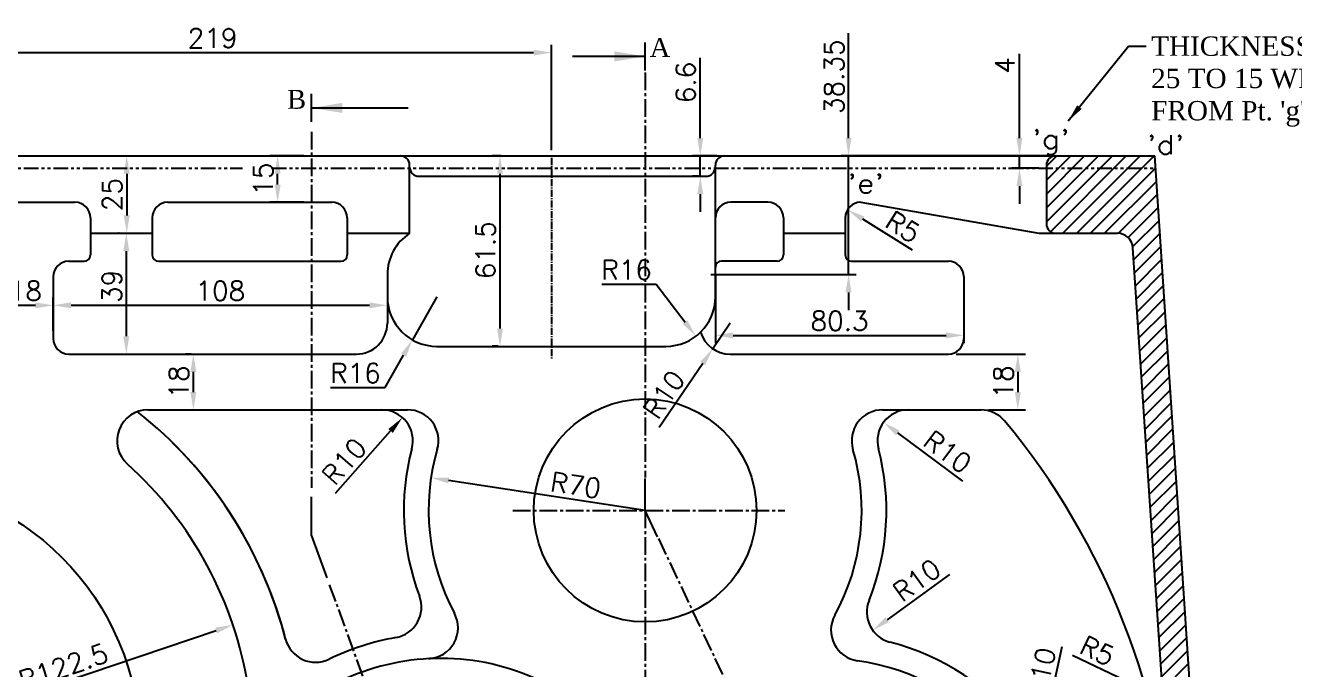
# Model space of a CAD drawing. Header units: millimetres. Extents: x -3508 to 12243, y -3609 to 4092.
# Drawn here: x 7399.9 to 7810.1, y 2927.8 to 3135.9 of the extents above; entities that cross this region are included whole.
import ezdxf

# ---------------------------------------------------------------- set-up
doc = ezdxf.new("R2010")
doc.units = ezdxf.units.MM
doc.header["$LTSCALE"] = 0.3
doc.header["$PDSIZE"] = -50
doc.linetypes.add('CENTER2', pattern=[28.575, 19.05, -3.175, 3.175, -3.175])
doc.linetypes.add('PHANTOM2', pattern=[31.75, 15.875, -3.175, 3.175, -3.175, 3.175, -3.175])
for name, color, linetype in [('center', 1, 'CENTER2'), ('CHAIN ...', 8, 'PHANTOM2'), ('ht', 6, 'Continuous')]:
    doc.layers.add(name, color=color, linetype=linetype)
doc.styles.add('ROMANTIC', font='romantic.ttf')
doc.styles.add('rs', font='romans.shx')
doc.styles.get("Standard").update_dxf_attribs({"font": 'romans.shx', "width": 1.2})
doc.dimstyles.new('ISO-25', dxfattribs={"dimscale": 2.5, "dimtxt": 2.5, "dimasz": 2.5, "dimexe": 0.7, "dimexo": 0.625, "dimtad": 1, "dimdec": 3, "dimlfac": -1, "dimzin": 9, "dimdsep": 46, "dimtxsty": 'Standard', "dimcen": 2.5, "dimclrd": 1, "dimclre": 1, "dimclrt": 7, "dimazin": 0, "dimtfac": 0.65, "dimtdec": 3, "dimtmove": 0, "dimatfit": 3, "dimfxl": 0, "dimtolj": 1, "dimarcsym": 0})
doc.dimstyles.new('sarab', dxfattribs={"dimscale": 3, "dimtxt": 2.5, "dimasz": 2.3, "dimexe": 1, "dimexo": 1, "dimtad": 1, "dimdec": 3, "dimdsep": 46, "dimtxsty": 'rs', "dimcen": 0, "dimclrd": 1, "dimclre": 1, "dimclrt": 7, "dimadec": 3, "dimazin": 2, "dimtfac": 1, "dimtdec": 3, "dimtmove": 0, "dimatfit": 3, "dimfxl": 0, "dimarcsym": 0})

# ---------------------------------------------------------------- blocks, each defined once
blk = doc.blocks.new('*D462')
at = {"color": 1, "lineweight": -2, "transparency": 16777216}
for p, q in [((7390.9, 3038.84), (7390.9, 3047.97)), ((7408.9, 3037.23), (7408.9, 3047.97)), ((7396.65, 3045.47), (7403.15, 3045.47))]:
    blk.add_line(p, q, dxfattribs=at)
at = {"color": 1, "transparency": 16777216}
for points in [[(7396.65, 3046.43), (7396.65, 3044.51), (7390.9, 3045.47)], [(7403.15, 3046.43), (7403.15, 3044.51), (7408.9, 3045.47)]]:
    blk.add_solid(points, dxfattribs=at)
at = {"layer": 'Defpoints', "color": 0, "transparency": 16777216}
for p in [(7408.9, 3045.47), (7390.9, 3036.34), (7408.9, 3034.73)]:
    blk.add_point(p, dxfattribs=at)
at = {"color": 7, "transparency": 16777216, "insert": (7399.9, 3050.16), "char_height": 6.25, "attachment_point": 5, "style": 'rs'}
blk.add_mtext('18', dxfattribs=at)
blk = doc.blocks.new('*D379')
at = {"color": 1, "lineweight": -2, "transparency": 16777216}
blk.add_line((7414.65, 3045.47), (7511.15, 3045.47), dxfattribs=at)
at = {"color": 1, "transparency": 16777216}
for points in [[(7414.65, 3046.43), (7414.65, 3044.51), (7408.9, 3045.47)], [(7511.15, 3046.43), (7511.15, 3044.51), (7516.9, 3045.47)]]:
    blk.add_solid(points, dxfattribs=at)
at = {"layer": 'Defpoints', "color": 0, "transparency": 16777216}
for p in [(7408.9, 3045.47), (7516.9, 3045.47), (7516.9, 3045.47)]:
    blk.add_point(p, dxfattribs=at)
at = {"color": 7, "transparency": 16777216, "insert": (7462.9, 3050.16), "char_height": 6.25, "attachment_point": 5, "style": 'rs'}
blk.add_mtext('108', dxfattribs=at)
blk = doc.blocks.new('*D465')
at = {"color": 1, "lineweight": -2, "transparency": 16777216}
for p, q in [((7432.66, 3087.98), (7432.66, 3074.48)), ((7423.4, 3068.73), (7435.16, 3068.73))]:
    blk.add_line(p, q, dxfattribs=at)
at = {"color": 1, "transparency": 16777216}
for points in [[(7431.7, 3087.98), (7433.62, 3087.98), (7432.66, 3093.73)], [(7431.7, 3074.48), (7433.62, 3074.48), (7432.66, 3068.73)]]:
    blk.add_solid(points, dxfattribs=at)
at = {"layer": 'Defpoints', "color": 0, "transparency": 16777216}
for p in [(7432.66, 3093.73), (7420.9, 3068.73), (7432.66, 3068.73)]:
    blk.add_point(p, dxfattribs=at)
at = {"color": 7, "transparency": 16777216, "insert": (7427.97, 3081.23), "char_height": 6.25, "attachment_point": 5, "rotation": 90, "style": 'rs'}
blk.add_mtext('25', dxfattribs=at)
blk = doc.blocks.new('*D466')
at = {"color": 1, "lineweight": -2, "transparency": 16777216}
for p, q in [((7453.44, 3029.73), (7451.69, 3029.73)), ((7454.19, 3017.48), (7454.19, 3023.98)), ((7442.02, 3011.73), (7456.69, 3011.73))]:
    blk.add_line(p, q, dxfattribs=at)
at = {"color": 1, "transparency": 16777216}
for points in [[(7453.23, 3023.98), (7455.14, 3023.98), (7454.19, 3029.73)], [(7453.23, 3017.48), (7455.14, 3017.48), (7454.19, 3011.73)]]:
    blk.add_solid(points, dxfattribs=at)
at = {"layer": 'Defpoints', "color": 0, "transparency": 16777216}
for p in [(7454.19, 3029.73), (7455.94, 3029.73), (7439.52, 3011.73)]:
    blk.add_point(p, dxfattribs=at)
at = {"color": 7, "transparency": 16777216, "insert": (7449.5, 3020.73), "char_height": 6.25, "attachment_point": 5, "rotation": 90, "style": 'rs'}
blk.add_mtext('18', dxfattribs=at)
blk = doc.blocks.new('*D467')
at = {"color": 1, "lineweight": -2, "transparency": 16777216}
for p, q in [((7665.94, 3099.48), (7665.94, 3133.35)), ((7730.4, 3093.73), (7663.44, 3093.73)), ((7665.94, 3055.38), (7665.94, 3093.73)), ((7621.4, 3055.38), (7668.44, 3055.38)), ((7665.94, 3049.63), (7665.94, 3043.88))]:
    blk.add_line(p, q, dxfattribs=at)
at = {"color": 1, "transparency": 16777216}
for points in [[(7664.98, 3099.48), (7666.9, 3099.48), (7665.94, 3093.73)], [(7664.98, 3049.63), (7666.9, 3049.63), (7665.94, 3055.38)]]:
    blk.add_solid(points, dxfattribs=at)
at = {"layer": 'Defpoints', "color": 0, "transparency": 16777216}
for p in [(7665.94, 3093.73), (7732.9, 3093.73), (7618.9, 3055.38)]:
    blk.add_point(p, dxfattribs=at)
at = {"color": 7, "transparency": 16777216, "insert": (7661.25, 3119.29), "char_height": 6.25, "attachment_point": 5, "rotation": 90, "style": 'rs'}
blk.add_mtext('38.35', dxfattribs=at)
blk = doc.blocks.new('*D380')
at = {"color": 1, "lineweight": -2, "transparency": 16777216}
for p, q in [((7553.7, 3093.73), (7550.79, 3093.73)), ((7553.29, 3087.98), (7553.29, 3037.98)), ((7552.73, 3032.23), (7550.79, 3032.23))]:
    blk.add_line(p, q, dxfattribs=at)
at = {"color": 1, "transparency": 16777216}
for points in [[(7552.33, 3087.98), (7554.25, 3087.98), (7553.29, 3093.73)], [(7552.33, 3037.98), (7554.25, 3037.98), (7553.29, 3032.23)]]:
    blk.add_solid(points, dxfattribs=at)
at = {"layer": 'Defpoints', "color": 0, "transparency": 16777216}
for p in [(7556.2, 3093.73), (7553.29, 3032.23), (7555.23, 3032.23)]:
    blk.add_point(p, dxfattribs=at)
at = {"color": 7, "transparency": 16777216, "insert": (7548.61, 3063.26), "char_height": 6.25, "attachment_point": 5, "rotation": 90, "style": 'rs'}
blk.add_mtext('61.5', dxfattribs=at)
blk = doc.blocks.new('*D468')
at = {"color": 1, "lineweight": -2, "transparency": 16777216}
for p, q in [((7721.18, 3099.48), (7721.18, 3126.72)), ((7730.4, 3093.73), (7718.68, 3093.73)), ((7721.18, 3089.73), (7721.18, 3093.73)), ((7727.4, 3089.73), (7718.68, 3089.73)), ((7721.18, 3083.98), (7721.18, 3078.23))]:
    blk.add_line(p, q, dxfattribs=at)
at = {"color": 1, "transparency": 16777216}
for points in [[(7720.22, 3099.48), (7722.14, 3099.48), (7721.18, 3093.73)], [(7720.22, 3083.98), (7722.14, 3083.98), (7721.18, 3089.73)]]:
    blk.add_solid(points, dxfattribs=at)
at = {"layer": 'Defpoints', "color": 0, "transparency": 16777216}
for p in [(7721.18, 3093.73), (7732.9, 3093.73), (7729.9, 3089.73)]:
    blk.add_point(p, dxfattribs=at)
at = {"color": 7, "transparency": 16777216, "insert": (7716.49, 3122.92), "char_height": 6.25, "attachment_point": 5, "rotation": 90, "style": 'rs'}
blk.add_mtext('4', dxfattribs=at)
blk = doc.blocks.new('*D469')
at = {"color": 1, "lineweight": -2, "transparency": 16777216}
for p, q in [((7356.65, 3127.07), (7564.15, 3127.07)), ((7569.9, 3095.56), (7569.9, 3129.57))]:
    blk.add_line(p, q, dxfattribs=at)
at = {"color": 1, "transparency": 16777216}
for points in [[(7356.65, 3128.02), (7356.65, 3126.11), (7350.9, 3127.07)], [(7564.15, 3128.02), (7564.15, 3126.11), (7569.9, 3127.07)]]:
    blk.add_solid(points, dxfattribs=at)
at = {"layer": 'Defpoints', "color": 0, "transparency": 16777216}
for p in [(7350.9, 3127.07), (7569.9, 3127.07), (7569.9, 3093.06)]:
    blk.add_point(p, dxfattribs=at)
at = {"color": 7, "transparency": 16777216, "insert": (7460.4, 3131.75), "char_height": 6.25, "attachment_point": 5, "style": 'rs'}
blk.add_mtext('219', dxfattribs=at)
blk = doc.blocks.new('*D470')
at = {"color": 1, "lineweight": -2, "transparency": 16777216}
for p, q in [((7622.9, 3055.23), (7622.9, 3033.27)), ((7703.2, 3052.23), (7703.2, 3033.27)), ((7628.65, 3035.77), (7697.45, 3035.77))]:
    blk.add_line(p, q, dxfattribs=at)
at = {"color": 1, "transparency": 16777216}
for points in [[(7628.65, 3036.73), (7628.65, 3034.81), (7622.9, 3035.77)], [(7697.45, 3036.73), (7697.45, 3034.81), (7703.2, 3035.77)]]:
    blk.add_solid(points, dxfattribs=at)
at = {"layer": 'Defpoints', "color": 0, "transparency": 16777216}
for p in [(7622.9, 3057.73), (7703.2, 3054.73), (7703.2, 3035.77)]:
    blk.add_point(p, dxfattribs=at)
at = {"color": 7, "transparency": 16777216, "insert": (7663.05, 3040.46), "char_height": 6.25, "attachment_point": 5, "style": 'rs'}
blk.add_mtext('80.3', dxfattribs=at)
blk = doc.blocks.new('*D471')
at = {"color": 1, "lineweight": -2, "transparency": 16777216}
blk.add_line((7600.2, 2979.23), (7536.69, 2988.93), dxfattribs=at)
at = {"color": 1, "transparency": 16777216}
blk.add_solid([(7536.83, 2989.87), (7536.54, 2987.98), (7531, 2989.79)], dxfattribs=at)
at = {"layer": 'Defpoints', "color": 0, "transparency": 16777216}
for p in [(7531, 2989.79), (7600.2, 2979.23)]:
    blk.add_point(p, dxfattribs=at)
at = {"color": 7, "transparency": 16777216, "insert": (7577.79, 2987.39), "char_height": 6.25, "attachment_point": 5, "rotation": 351.3175, "style": 'rs'}
blk.add_mtext('R70', dxfattribs=at)
blk = doc.blocks.new('*D473')
at = {"color": 1, "lineweight": -2, "transparency": 16777216}
blk.add_line((7350.9, 2903.23), (7461.55, 2940.48), dxfattribs=at)
at = {"color": 1, "transparency": 16777216}
blk.add_solid([(7461.24, 2941.39), (7461.85, 2939.57), (7467, 2942.32)], dxfattribs=at)
at = {"layer": 'Defpoints', "color": 0, "transparency": 16777216}
for p in [(7467, 2942.32), (7350.9, 2903.23)]:
    blk.add_point(p, dxfattribs=at)
at = {"color": 7, "transparency": 16777216, "insert": (7412.17, 2928.8), "char_height": 6.25, "attachment_point": 5, "rotation": 18.6092, "style": 'rs'}
blk.add_mtext('R122.5', dxfattribs=at)
blk = doc.blocks.new('*D476')
at = {"color": 1, "lineweight": -2, "transparency": 16777216}
for p, q in [((7700.7, 3029.73), (7723.16, 3029.73)), ((7720.66, 3023.98), (7720.66, 3017.48)), ((7711.21, 3011.73), (7723.16, 3011.73))]:
    blk.add_line(p, q, dxfattribs=at)
at = {"color": 1, "transparency": 16777216}
for points in [[(7719.7, 3023.98), (7721.62, 3023.98), (7720.66, 3029.73)], [(7719.7, 3017.48), (7721.62, 3017.48), (7720.66, 3011.73)]]:
    blk.add_solid(points, dxfattribs=at)
at = {"layer": 'Defpoints', "color": 0, "transparency": 16777216}
for p in [(7698.2, 3029.73), (7708.71, 3011.73), (7720.66, 3011.73)]:
    blk.add_point(p, dxfattribs=at)
at = {"color": 7, "transparency": 16777216, "insert": (7715.98, 3020.73), "char_height": 6.25, "attachment_point": 5, "rotation": 90, "style": 'rs'}
blk.add_mtext('18', dxfattribs=at)
blk = doc.blocks.new('*D507')
at = {"color": 1, "lineweight": -2, "transparency": 16777216}
for p, q in [((7430.16, 3068.73), (7430.02, 3068.73)), ((7432.52, 3062.98), (7432.52, 3035.48)), ((7416.4, 3029.73), (7435.02, 3029.73))]:
    blk.add_line(p, q, dxfattribs=at)
at = {"color": 1, "transparency": 16777216}
for points in [[(7431.56, 3062.98), (7433.48, 3062.98), (7432.52, 3068.73)], [(7431.56, 3035.48), (7433.48, 3035.48), (7432.52, 3029.73)]]:
    blk.add_solid(points, dxfattribs=at)
at = {"layer": 'Defpoints', "color": 0, "transparency": 16777216}
for p in [(7432.66, 3068.73), (7413.9, 3029.73), (7432.52, 3029.73)]:
    blk.add_point(p, dxfattribs=at)
at = {"color": 7, "transparency": 16777216, "insert": (7427.83, 3051.59), "char_height": 6.25, "attachment_point": 5, "rotation": 90, "style": 'rs'}
blk.add_mtext('39', dxfattribs=at)
blk = doc.blocks.new('*D508')
at = {"color": 1, "lineweight": -2, "transparency": 16777216}
for p, q in [((7489.88, 3093.73), (7478.93, 3093.73)), ((7481.43, 3084.48), (7481.43, 3087.98)), ((7489.88, 3078.73), (7478.93, 3078.73))]:
    blk.add_line(p, q, dxfattribs=at)
at = {"color": 1, "transparency": 16777216}
for points in [[(7480.47, 3087.98), (7482.39, 3087.98), (7481.43, 3093.73)], [(7480.47, 3084.48), (7482.39, 3084.48), (7481.43, 3078.73)]]:
    blk.add_solid(points, dxfattribs=at)
at = {"layer": 'Defpoints', "color": 0, "transparency": 16777216}
for p in [(7481.43, 3093.73), (7492.38, 3093.73), (7492.38, 3078.73)]:
    blk.add_point(p, dxfattribs=at)
at = {"color": 7, "transparency": 16777216, "insert": (7476.75, 3086.23), "char_height": 6.25, "attachment_point": 5, "rotation": 90, "style": 'rs'}
blk.add_mtext('15', dxfattribs=at)
blk = doc.blocks.new('*D509')
at = {"color": 1, "lineweight": -2, "transparency": 16777216}
for p, q in [((7618.02, 3099.48), (7618.02, 3125.38)), ((7623.4, 3093.73), (7615.52, 3093.73)), ((7618.02, 3087.13), (7618.02, 3093.73)), ((7617.4, 3087.13), (7615.52, 3087.13)), ((7618.02, 3081.38), (7618.02, 3075.63))]:
    blk.add_line(p, q, dxfattribs=at)
at = {"color": 1, "transparency": 16777216}
for points in [[(7617.06, 3099.48), (7618.98, 3099.48), (7618.02, 3093.73)], [(7617.06, 3081.38), (7618.98, 3081.38), (7618.02, 3087.13)]]:
    blk.add_solid(points, dxfattribs=at)
at = {"layer": 'Defpoints', "color": 0, "transparency": 16777216}
for p in [(7618.02, 3093.73), (7625.9, 3093.73), (7619.9, 3087.13)]:
    blk.add_point(p, dxfattribs=at)
at = {"color": 7, "transparency": 16777216, "insert": (7613.33, 3117.42), "char_height": 6.25, "attachment_point": 5, "rotation": 90, "style": 'rs'}
blk.add_mtext('6.6', dxfattribs=at)
blk = doc.blocks.new('*D511')
at = {"color": 1, "lineweight": -2, "transparency": 16777216}
blk.add_line((7686.65, 3063.28), (7670.54, 3073.33), dxfattribs=at)
at = {"color": 1, "transparency": 16777216}
blk.add_solid([(7671.04, 3074.14), (7670.03, 3072.52), (7665.66, 3076.37)], dxfattribs=at)
at = {"layer": 'Defpoints', "color": 0, "transparency": 16777216}
for p in [(7665.66, 3076.37), (7669.9, 3073.73)]:
    blk.add_point(p, dxfattribs=at)
at = {"color": 7, "transparency": 16777216, "insert": (7683.52, 3070.76), "char_height": 6.25, "attachment_point": 5, "rotation": 328.0472, "style": 'rs'}
blk.add_mtext('R5', dxfattribs=at)
blk = doc.blocks.new('*D512')
at = {"color": 1, "lineweight": -2, "transparency": 16777216}
blk.add_line((7702.91, 2988.64), (7681.86, 3004.26), dxfattribs=at)
at = {"color": 1, "transparency": 16777216}
blk.add_solid([(7682.43, 3005.03), (7681.29, 3003.49), (7677.24, 3007.68)], dxfattribs=at)
at = {"layer": 'Defpoints', "color": 0, "transparency": 16777216}
for p in [(7677.24, 3007.68), (7685.28, 3001.73)]:
    blk.add_point(p, dxfattribs=at)
at = {"color": 7, "transparency": 16777216, "insert": (7698, 2998.13), "char_height": 6.25, "attachment_point": 5, "rotation": 323.428, "style": 'rs'}
blk.add_mtext('R10', dxfattribs=at)
blk = doc.blocks.new('*D513')
at = {"color": 1, "lineweight": -2, "transparency": 16777216}
blk.add_line((7698.58, 2958.59), (7678.42, 2943.9), dxfattribs=at)
at = {"color": 1, "transparency": 16777216}
blk.add_solid([(7677.85, 2944.68), (7678.98, 2943.13), (7673.77, 2940.52)], dxfattribs=at)
at = {"layer": 'Defpoints', "color": 0, "transparency": 16777216}
for p in [(7681.85, 2946.41), (7673.77, 2940.52)]:
    blk.add_point(p, dxfattribs=at)
at = {"color": 7, "transparency": 16777216, "insert": (7688.06, 2956.73), "char_height": 6.25, "attachment_point": 5, "rotation": 36.0624, "style": 'rs'}
blk.add_mtext('R10', dxfattribs=at)
blk = doc.blocks.new('*D514')
at = {"color": 1, "lineweight": -2, "transparency": 16777216}
blk.add_line((7734.83, 2935.2), (7729.56, 2910.81), dxfattribs=at)
at = {"color": 1, "transparency": 16777216}
blk.add_solid([(7728.62, 2911.01), (7730.5, 2910.61), (7728.34, 2905.19)], dxfattribs=at)
at = {"layer": 'Defpoints', "color": 0, "transparency": 16777216}
for p in [(7730.46, 2914.97), (7728.34, 2905.19)]:
    blk.add_point(p, dxfattribs=at)
at = {"color": 7, "transparency": 16777216, "insert": (7728.22, 2926.8), "char_height": 6.25, "attachment_point": 5, "rotation": 77.8115, "style": 'rs'}
blk.add_mtext('R10', dxfattribs=at)
blk = doc.blocks.new('*D515')
at = {"color": 1, "lineweight": -2, "transparency": 16777216}
blk.add_line((7738.33, 2932.51), (7755.48, 2924.35), dxfattribs=at)
at = {"color": 1, "transparency": 16777216}
blk.add_solid([(7755.89, 2925.22), (7755.07, 2923.49), (7760.67, 2921.88)], dxfattribs=at)
at = {"layer": 'Defpoints', "color": 0, "transparency": 16777216}
for p in [(7756.16, 2924.03), (7760.67, 2921.88)]:
    blk.add_point(p, dxfattribs=at)
at = {"color": 7, "transparency": 16777216, "insert": (7746.32, 2933.9), "char_height": 6.25, "attachment_point": 5, "rotation": 334.5711, "style": 'rs'}
blk.add_mtext('R5', dxfattribs=at)
blk = doc.blocks.new('*D516')
at = {"color": 1, "lineweight": -2, "transparency": 16777216}
for p, q in [((7627.66, 3039.73), (7622.04, 3031.46)), ((7618.81, 3026.7), (7604.78, 3006.07))]:
    blk.add_line(p, q, dxfattribs=at)
at = {"color": 1, "transparency": 16777216}
blk.add_solid([(7618.01, 3027.24), (7619.6, 3026.16), (7622.04, 3031.46)], dxfattribs=at)
at = {"layer": 'Defpoints', "color": 0, "transparency": 16777216}
for p in [(7627.66, 3039.73), (7622.04, 3031.46)]:
    blk.add_point(p, dxfattribs=at)
at = {"color": 7, "transparency": 16777216, "insert": (7606.3, 3016.65), "char_height": 6.25, "attachment_point": 5, "rotation": 55.7832, "style": 'rs'}
blk.add_mtext('R10', dxfattribs=at)
blk = doc.blocks.new('*D517')
at = {"color": 1, "lineweight": -2, "transparency": 16777216}
blk.add_line((7500.12, 2984.78), (7517.94, 3004.91), dxfattribs=at)
at = {"color": 1, "transparency": 16777216}
blk.add_solid([(7517.23, 3005.54), (7518.66, 3004.27), (7521.75, 3009.21)], dxfattribs=at)
at = {"layer": 'Defpoints', "color": 0, "transparency": 16777216}
for p in [(7521.75, 3009.21), (7515.13, 3001.73)]:
    blk.add_point(p, dxfattribs=at)
at = {"color": 7, "transparency": 16777216, "insert": (7502.97, 2995.07), "char_height": 6.25, "attachment_point": 5, "rotation": 48.4774, "style": 'rs'}
blk.add_mtext('R10', dxfattribs=at)
blk = doc.blocks.new('*D598')
at = {"color": 1, "lineweight": -2, "transparency": 16777216}
for p, q in [((7532.9, 3048.23), (7524.97, 3034.33)), ((7516.17, 3018.92), (7522.12, 3029.34)), ((7498.53, 3018.92), (7516.17, 3018.92))]:
    blk.add_line(p, q, dxfattribs=at)
at = {"color": 1, "transparency": 16777216}
blk.add_solid([(7521.28, 3029.81), (7522.95, 3028.86), (7524.97, 3034.33)], dxfattribs=at)
at = {"layer": 'Defpoints', "color": 0, "transparency": 16777216}
for p in [(7532.9, 3048.23), (7524.97, 3034.33)]:
    blk.add_point(p, dxfattribs=at)
at = {"color": 7, "transparency": 16777216, "insert": (7506.57, 3023.6), "char_height": 6.25, "attachment_point": 5, "style": 'rs'}
blk.add_mtext('R16', dxfattribs=at)
blk = doc.blocks.new('_DatumFilled')
at = {"color": 0, "linetype": 'ByBlock'}
blk.add_solid([(0, 0.577), (-1, 0), (0, -0.577)], dxfattribs=at)
blk = doc.blocks.new('*D599')
at = {"color": 1, "lineweight": -2, "transparency": 16777216}
for p, q in [((7586.18, 3052.28), (7603.81, 3052.28)), ((7603.81, 3052.28), (7613.11, 3040.07))]:
    blk.add_line(p, q, dxfattribs=at)
at = {"color": 1, "transparency": 16777216}
blk.add_solid([(7613.87, 3040.65), (7612.34, 3039.49), (7616.59, 3035.49)], dxfattribs=at)
at = {"layer": 'Defpoints', "color": 0, "transparency": 16777216}
for p in [(7606.9, 3048.23), (7616.59, 3035.49)]:
    blk.add_point(p, dxfattribs=at)
at = {"color": 7, "transparency": 16777216, "insert": (7594.22, 3056.97), "char_height": 6.25, "attachment_point": 5, "style": 'rs'}
blk.add_mtext('R16', dxfattribs=at)

msp = doc.modelspace()

# ---------------------------------------------------------------- hatches: boundary and pattern name
at = {"layer": 'ht'}
h = msp.add_hatch(dxfattribs=at)
h.set_pattern_fill('ANSI31', color=256, style=0)
h.set_pattern_definition([(45, (42.287, 3000.05), (-2.245064, 2.245064), [])])
h.paths.add_polyline_path([(7234.4005, 3093.7266), (7199.9005, 3093.7266), (7199.2655, 3089.7266), (7237.2289, 3089.7266, 0.51763809)])
h.paths.add_polyline_path([(7180.9005, 2903.2266), (7171.9005, 2903.2266, 0.20797646), (7228.8108, 2772.3254), (7228.8108, 2772.3254, 0.1898796), (7350.9005, 2724.2266), (7350.9005, 2724.2266), (7350.9005, 2733.2266, -0.41421357)])
h.paths.add_polyline_path([(7203.7059, 3060.2944, -0.36881883), (7213.5822, 3068.7266), (7234.4005, 3068.7266), (7235.6338, 3068.9918, 0.29491517), (7237.4005, 3071.7266), (7237.4005, 3089.7266), (7199.2655, 3089.7266), (7174.1142, 2931.291, 0.03937884), (7171.9005, 2903.2266), (7180.9005, 2903.2266, -0.03937884), (7183.0029, 2929.8799)])
h.paths.add_polyline_path([(7658.1505, 2748.3362), (7654.9005, 2748.1741), (7654.9005, 2739.1629), (7658.1505, 2739.325)])
h.paths.add_polyline_path([(7654.9005, 2748.1741), (7534.1505, 2742.153), (7534.1505, 2733.1418), (7654.9005, 2739.1629)])
h.paths.add_polyline_path([(7534.1505, 2742.153), (7359.3669, 2733.4375, -0.01245641), (7350.9005, 2733.2266), (7350.9005, 2724.2266, 0.01245641), (7359.8151, 2724.4487), (7534.1505, 2733.1418)])
h.paths.add_polyline_path([(7779.8789, 2858.7266, -0.99461568), (7779.8789, 2859.2266), (7779.8789, 2869.6122), (7777.6323, 2903.2266), (7768.6122, 2903.2266), (7770.8789, 2869.3117), (7770.8789, 2868.5331, -0.00003626), (7770.8806, 2868.4988, 0.00003626), (7770.8789, 2868.5331), (7770.8789, 2769.1794, -0.39969488), (7755.6757, 2753.1992), (7663.7902, 2748.6174, -0.00005325), (7663.7661, 2748.6162), (7658.1505, 2748.3362), (7658.1505, 2739.325), (7756.124, 2744.2104, 0.39969488), (7779.8789, 2769.1794)])
h.paths.add_polyline_path([(7765.1678, 3089.7266), (7729.9005, 3089.7266), (7729.9005, 3071.7266, 0.41421356), (7732.9005, 3068.7266), (7752.8743, 3068.7266, -0.3947998), (7757.8631, 3064.06), (7768.6122, 2903.2266), (7777.6323, 2903.2266)])
h.paths.add_polyline_path([(7765.1631, 3089.7266), (7764.9005, 3093.7266), (7732.9005, 3093.7266, 0.41421356), (7729.9005, 3090.7266), (7729.9005, 3089.7266)])
h.paths.add_polyline_path([(7218.15, 3074.6046), (7218.15, 3087.8486), (7227.525, 3087.8486), (7227.525, 3074.6046)], flags=24)

# ---------------------------------------------------------------- linework, layer by layer
at = {"color": 60}
for p, q in [((7600.2005, 3121.3339), (7600.2005, 3130.3508)), ((7492.3843, 3104.6994), (7492.3843, 3113.7163)), ((7600.2005, 2979.2266), (7600.2005, 2989.5269)), ((7492.3843, 2971.0237), (7492.3843, 2983.609)), ((7604.2338, 2970.6832), (7600.2005, 2979.2266)), ((7492.3843, 2971.0237), (7497.3278, 2957.4656))]:
    msp.add_line(p, q, dxfattribs=at)
for p, q in [((7199.9005, 3093.7266), (7764.9005, 3093.7266)), ((7779.8789, 2869.6122), (7764.9005, 3093.7266)), ((7524.0813, 3068.7266), (7524.0813, 3090.7266)), ((7622.9005, 3048.2266), (7622.9005, 3090.7266)), ((7729.9005, 3090.7266), (7729.9005, 3071.7266)), ((7527.0813, 3087.1266), (7619.9005, 3087.1266)), ((7345.9005, 3078.7266), (7415.9005, 3078.7266)), ((7445.9005, 3078.7266), (7498.9005, 3078.7266)), ((7639.9005, 3078.7266), (7627.9005, 3078.7266)), ((7669.9005, 3078.7266), (7727.4799, 3068.7266)), ((7420.9005, 3073.7266), (7420.9005, 3061.7266)), ((7440.9005, 3073.7266), (7440.9005, 3061.7266)), ((7503.9005, 3073.7266), (7503.9005, 3061.7266)), ((7644.9005, 3073.7266), (7644.9005, 3061.7266)), ((7664.9005, 3073.7266), (7664.9005, 3061.7266)), ((7420.9005, 3068.7266), (7440.9005, 3068.7266)), ((7503.9005, 3068.7266), (7524.0813, 3068.7266)), ((7644.9005, 3068.7266), (7664.9005, 3068.7266)), ((7727.4799, 3068.7266), (7752.8743, 3068.7266)), ((7770.8789, 2869.3117), (7757.8631, 3064.06)), ((7413.9005, 3059.7266), (7418.9005, 3059.7266)), ((7442.9005, 3059.7266), (7501.9005, 3059.7266)), ((7642.9005, 3059.7266), (7624.9005, 3059.7266)), ((7666.9005, 3059.7266), (7698.2005, 3059.7266)), ((7408.9005, 3054.7266), (7408.9005, 3034.7266)), ((7516.9005, 3055.3766), (7516.9005, 3039.7266)), ((7703.2005, 3054.7266), (7703.2005, 3034.7266)), ((7532.9005, 3032.2266), (7606.9005, 3032.2266)), ((7413.9005, 3029.7266), (7506.9005, 3029.7266)), ((7627.6629, 3029.7266), (7698.2005, 3029.7266)), ((7439.5233, 3011.7266), (7523.4297, 3011.7266)), ((7676.9712, 3011.7266), (7708.7089, 3011.7266))]:
    msp.add_line(p, q)
for centre, radius in [((7600.2005, 2979.2266), 36), ((7350.9005, 2903.2266), 86)]:
    msp.add_circle(centre, radius)
for centre, radius, start, end in [((7521.0813, 3090.7266), 3, 0, 90), ((7625.9005, 3090.7266), 3, 90, 180), ((7732.9005, 3090.7266), 3, 90, 180), ((7527.0813, 3090.1266), 3, 180, 270), ((7619.9005, 3090.1266), 3, 270, 0), ((7415.9005, 3073.7266), 5, 0, 90), ((7445.9005, 3073.7266), 5, 90, 180), ((7498.9005, 3073.7266), 5, 0, 90), ((7627.9005, 3073.7266), 5, 90, 180), ((7639.9005, 3073.7266), 5, 0, 90), ((7669.9005, 3073.7266), 5, 90, 180), ((7532.9005, 3055.3766), 16, 123.449185, 180), ((7732.9005, 3071.7266), 3, 180, 270), ((7752.8743, 3063.7266), 5, 3.823613, 90), ((7418.9005, 3061.7266), 2, 270, 0), ((7442.9005, 3061.7266), 2, 180, 270), ((7501.9005, 3061.7266), 2, 270, 0), ((7642.9005, 3061.7266), 2, 270, 0), ((7666.9005, 3061.7266), 2, 180, 270), ((7413.9005, 3054.7266), 5, 90, 180), ((7624.9005, 3057.7266), 2, 90, 180), ((7698.2005, 3054.7266), 5, 0, 90), ((7532.9005, 3048.2266), 16, 180, 270), ((7606.9005, 3048.2266), 16, 270, 0), ((7506.9005, 3039.7266), 10, 270, 0), ((7627.6629, 3039.7266), 10, 197.014739, 270), ((7413.9005, 3034.7266), 5, 180, 270), ((7698.2005, 3034.7266), 5, 270, 0), ((7439.5233, 3001.7266), 10, 90, 228.021531), ((7350.9005, 2903.2266), 137.5, 14.522203, 51.698318), ((7515.1255, 3001.7266), 10, 345.18601, 90), ((7523.4297, 3001.7266), 10, 343.665177, 90), ((7676.9712, 3001.7266), 10, 90, 196.334823), ((7685.2754, 3001.7266), 10, 90, 194.81399), ((7708.7089, 3001.7266), 10, 39.747015, 90), ((7534.1505, 2856.5633), 237.0309, 2.894619, 39.747015), ((7350.9005, 2903.2266), 137.5, 14.522203, 48.021531), ((7600.2005, 2979.2266), 78, 165.18601, 200.751074), ((7600.2005, 2979.2266), 70, 163.665177, 208.249597), ((7600.2005, 2979.2266), 70, 331.136972, 16.334823), ((7600.2005, 2979.2266), 78, 338.101586, 14.81399), ((7350.9005, 2903.2266), 122.5, 8.791049, 48.021531), ((7517.9092, 2948.0474), 10, 280.05758, 20.751074), ((7681.851, 2946.4059), 10, 158.101586, 255.235649), ((7529.7289, 2941.3615), 10, 272.981755, 28.249597), ((7670.2626, 2940.6092), 10, 151.136972, 261.807734), ((7493.6879, 2940.213), 10, 194.522203, 295.790455), ((7534.1505, 2856.4766), 83, 100.05758, 115.790455), ((7658.1505, 2856.4766), 83, 38.969808, 75.235649), ((7534.1505, 2856.4766), 75, 29.926435, 127.978915), ((7658.1505, 2856.4766), 75, 39.822022, 81.807734)]:
    msp.add_arc(centre, radius, start, end)
at = {"layer": 'center'}
for p, q in [((7600.2005, 3120.6427), (7600.2005, 2989.8935)), ((7492.3843, 3101.4815), (7492.3843, 2986.5299)), ((7557.4741, 2979.2266), (7645.3157, 2979.2266)), ((7600.2005, 2979.2266), (7600.2005, 2919.6179)), ((7604.4789, 2970.1639), (7654.0862, 2865.0856)), ((7498.1332, 2955.2569), (7529.895, 2868.1475))]:
    msp.add_line(p, q, dxfattribs=at)
at = {"layer": 'center', "ltscale": 0.4}
msp.add_line((7569.9005, 3093.0637), (7569.9005, 3028.2556), dxfattribs=at)
at = {"layer": 'CHAIN ...'}
for p, q in [((7199.3876, 3089.7266), (7470.0549, 3089.7266)), ((7479.5577, 3089.7266), (7765.1631, 3089.7266))]:
    msp.add_line(p, q, dxfattribs=at)

# ---------------------------------------------------------------- texts
at = {"style": 'ROMANTIC'}
for s, p in [('A', (7601.6783, 3125.6872)), ('B', (7484.4859, 3108.9335))]:
    msp.add_text(s, height=6.1, dxfattribs=at).set_placement(p)
at = {"width": 1.2}
for s, p in [("'g'", (7725.1837, 3096.1155)), ("'d'", (7762.2589, 3094.2909)), ("'e'", (7665.4858, 3081.7548))]:
    msp.add_text(s, height=6.1, dxfattribs=at).set_placement(p)
at = {"color": 7, "insert": (7763.7495, 3132.2838), "char_height": 6.25, "attachment_point": 1, "style": 'ROMANTIC'}
msp.add_mtext("THICKNESS CHANGES FROM\\P25 TO 15 WITH CHAMFER\\PFROM Pt. 'g' to 'e'", dxfattribs=at)

# ---------------------------------------------------------------- dimensions: what is measured, and where the dimension line sits
for base, p1, p2, picture, middle in [((7569.9005, 3127.0662), (7350.9005, 3127.0662), (7569.9005, 3093.0637), '*D469', (7460.4005, 3131.7537)), ((7703.2005, 3035.7713), (7622.9005, 3057.7266), (7703.2005, 3054.7266), '*D470', (7663.0505, 3040.4588)), ((7408.9005, 3045.4698), (7390.9005, 3036.3423), (7408.9005, 3034.7266), '*D462', (7399.9005, 3050.1573)), ((7516.9005, 3045.4698), (7408.9005, 3045.4698), (7516.9005, 3045.4698), '*D379', (7462.9005, 3050.1573))]:
    dim = msp.add_linear_dim(base=base, p1=p1, p2=p2, dimstyle='sarab', override={"dimscale": 2.5, "dimdec": 2, "dimadec": 2, "dimtdec": 2, "dimatfit": 0})
    dim.commit()
    dim.dimension.update_dxf_attribs({"geometry": picture, "text_midpoint": middle})
for base, p1, p2, picture, middle in [((7665.9404, 3093.7266), (7618.9005, 3055.3766), (7732.9005, 3093.7266), '*D467', (7665.9404, 3119.2891)), ((7721.1825, 3093.7266), (7729.9005, 3089.7266), (7732.9005, 3093.7266), '*D468', (7721.1825, 3122.923)), ((7618.0171, 3093.7266), (7619.9005, 3087.1266), (7625.9005, 3093.7266), '*D509', (7618.0171, 3117.4199)), ((7553.2933, 3032.2266), (7556.202, 3093.7266), (7555.2324, 3032.2266), '*D380', (7553.2933, 3063.2641)), ((7432.5169, 3029.7266), (7432.6602, 3068.7266), (7413.9005, 3029.7266), '*D507', (7432.5169, 3051.5891))]:
    dim = msp.add_linear_dim(base=base, p1=p1, p2=p2, angle=90, dimstyle='sarab', override={"dimscale": 2.5, "dimdec": 2, "dimadec": 2, "dimtdec": 2, "dimatfit": 0})
    dim.commit()
    dim.dimension.update_dxf_attribs({"geometry": picture, "text_midpoint": middle, "dimtype": 160})
for base, p1, p2, picture, middle in [((7432.6602, 3068.7266), (7432.6602, 3093.7266), (7420.9005, 3068.7266), '*D465', (7427.9727, 3081.2266)), ((7481.4327, 3093.7266), (7492.3843, 3078.7266), (7492.3843, 3093.7266), '*D508', (7476.7452, 3086.2266)), ((7454.1854, 3029.7266), (7439.5233, 3011.7266), (7455.9354, 3029.7266), '*D466', (7449.4979, 3020.7266)), ((7720.6627, 3011.7266), (7698.2005, 3029.7266), (7708.7089, 3011.7266), '*D476', (7715.9752, 3020.7266))]:
    dim = msp.add_linear_dim(base=base, p1=p1, p2=p2, angle=90, dimstyle='sarab', override={"dimscale": 2.5, "dimdec": 2, "dimadec": 2, "dimtdec": 2, "dimatfit": 0})
    dim.commit()
    dim.dimension.update_dxf_attribs({"geometry": picture, "text_midpoint": middle})
for center, mpoint, override, picture, middle in [((7669.9005, 3073.7266), (7665.6581, 3076.3727), {"dimscale": 2.5, "dimdec": 2, "dimadec": 2, "dimtdec": 2, "dimtmove": 1, "dimatfit": 0}, '*D511', (7681.0343, 3066.7821)), ((7606.9005, 3048.2266), (7616.5878, 3035.4925), {"dimscale": 2.5, "dimtoh": 1, "dimdec": 2, "dimcen": 2.5, "dimadec": 1, "dimtdec": 2, "dimldrblk": 'DatumFilled'}, '*D599', (7594.2155, 3052.2841)), ((7627.6629, 3039.7266), (7622.0396, 3031.4574), {"dimscale": 2.5, "dimdec": 2, "dimadec": 2, "dimtdec": 2, "dimatfit": 0}, '*D516', (7610.1756, 3014.011)), ((7515.1255, 3001.7266), (7521.7547, 3009.2135), {"dimscale": 2.5, "dimdec": 2, "dimadec": 2, "dimtdec": 2, "dimtmove": 1, "dimatfit": 0}, '*D517', (7506.481, 2991.9635)), ((7685.2754, 3001.7266), (7677.2444, 3007.6849), {"dimscale": 2.5, "dimdec": 2, "dimadec": 2, "dimtdec": 2, "dimtmove": 1, "dimatfit": 0}, '*D512', (7695.2027, 2994.3615)), ((7600.2005, 2979.2266), (7531.0027, 2989.7937), {"dimscale": 2.5, "dimdec": 2, "dimadec": 2, "dimtdec": 2, "dimatfit": 0}, '*D471', (7577.0801, 2982.7573)), ((7681.851, 2946.4059), (7673.7672, 2940.5192), {"dimscale": 2.5, "dimdec": 2, "dimadec": 2, "dimtdec": 2, "dimtmove": 1, "dimatfit": 0}, '*D513', (7690.8225, 2952.9391)), ((7350.9005, 2903.2266), (7466.9958, 2942.3178), {"dimscale": 2.5, "dimdec": 2, "dimadec": 2, "dimtdec": 2, "dimatfit": 0}, '*D473', (7413.6619, 2924.3594)), ((7756.1563, 2924.0299), (7760.6719, 2921.883), {"dimscale": 2.5, "dimdec": 2, "dimadec": 2, "dimtdec": 2, "dimtmove": 1, "dimatfit": 0}, '*D515', (7744.3055, 2929.6644)), ((7730.4559, 2914.9653), (7728.3446, 2905.1907), {"dimscale": 2.5, "dimdec": 2, "dimadec": 2, "dimtdec": 2, "dimtmove": 1, "dimatfit": 0}, '*D514', (7732.799, 2925.8133))]:
    dim = msp.add_radius_dim(center=center, mpoint=mpoint, dimstyle='sarab', override=override)
    dim.commit()
    dim.dimension.update_dxf_attribs({"geometry": picture, "text_midpoint": middle, "dimtype": 164})
dim = msp.add_radius_dim(center=(7532.9005, 3048.2266), mpoint=(7524.9673, 3034.3318), dimstyle='sarab', override={"dimscale": 2.5, "dimtoh": 1, "dimdec": 2, "dimcen": 2.5, "dimadec": 1, "dimtdec": 2, "dimldrblk": 'DatumFilled'})
dim.commit()
dim.dimension.update_dxf_attribs({"geometry": '*D598', "text_midpoint": (7506.5682, 3023.6048)})

# ---------------------------------------------------------------- leaders
for points in [[(7600.2005, 3125.8423), (7576.6945, 3125.8423)], [(7492.3843, 3109.2079), (7523.5648, 3109.2079)]]:
    msp.add_leader(points, dimstyle='ISO-25', override={"dimscale": 2, "dimasz": 5})
at = {"annotation_type": 0, "has_hookline": 1, "hookline_direction": 0, "text_width": 125.0185}
msp.add_leader([(7736.9645, 3105.0072), (7756.4737, 3129.1588), (7762.187, 3129.1588)], dimstyle='sarab', override={"dimscale": 2.5, "dimgap": 0.625, "dimtad": 0, "dimdec": 2, "dimadec": 2, "dimtdec": 2}, dxfattribs=at)

doc.saveas('drawing.dxf')
